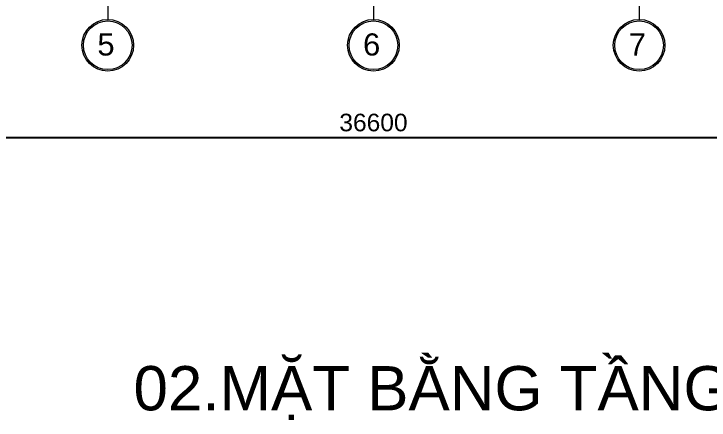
# Model space of a CAD drawing. Header units: millimetres. Extents: x -20510 to 108935, y -243239 to 20306.
# Drawn here: x 13978 to 23398, y -43432 to -37925 of the extents above; entities that cross this region are included whole.
import ezdxf
from ezdxf.enums import TextEntityAlignment as Align

# ---------------------------------------------------------------- set-up
doc = ezdxf.new("R2010")
doc.units = ezdxf.units.MM
doc.linetypes.add('Hidden', pattern=[714.375, 476.25, -238.125])
for name, color, linetype, lineweight in [('A-ANNO-DIMS', 1, 'Continuous', 9), ('S-GRID', 1, 'Continuous', 9), ('S-GRID-IDEN', 1, 'Continuous', 9)]:
    doc.layers.add(name, color=color, linetype=linetype, lineweight=lineweight)
doc.styles.add('Arial_2', font='arial.ttf', dxfattribs={"height": 300})
doc.styles.add('Arial_5', font='arial.ttf', dxfattribs={"height": 238.125})
doc.styles.add('UNICODE_TITLE', font='arial.ttf')
doc.dimstyles.new('SecretInternalLinAngDimStyle5p4736185', dxfattribs={"dimscale": 304.8, "dimtxt": 242.94927, "dimasz": 0.130208, "dimexe": 0.656168, "dimexo": 0.0625, "dimgap": 0.260417, "dimtad": 1, "dimdec": 0, "dimrnd": 100, "dimzin": 0, "dimdsep": 46, "dimtxsty": 'Arial_5', "dimblk1": 'OBLIQUE', "dimblk2": 'OBLIQUE', "dimsah": 1, "dimcen": 0.09, "dimdle": 0.492126, "dimazin": 0, "dimtfac": 1, "dimtdec": 4, "dimtix": 1, "dimtmove": 0, "dimatfit": 3, "dimfxl": 2.624672, "dimfxlon": 1, "dimtvp": 1, "dimtolj": 1, "dimtzin": 0, "dimarcsym": 2})

# ---------------------------------------------------------------- blocks, each defined once
blk = doc.blocks.new('Grid - TRUC  D1-102336-02_MẶT BẰNG TẦNG 2')
at = {"layer": 'S-GRID-IDEN'}
for radius in [3.5, 3.3]:
    blk.add_circle((0, 0), radius, dxfattribs=at)
blk = doc.blocks.new('_Oblique')
at = {"color": 0, "linetype": 'ByBlock', "lineweight": -2}
blk.add_line((-0.5, -0.5), (0.5, 0.5), dxfattribs=at)
blk = doc.blocks.new('DIMBLOCK1-02_MẶT BẰNG TẦNG 2')
at = {"layer": 'A-ANNO-DIMS', "color": 0, "lineweight": -2, "transparency": 16777216}
for p, q in [((550, -38819.1), (550, -39800)), ((37150, -38819.1), (37150, -39800)), ((400, -39600), (37300, -39600))]:
    blk.add_line(p, q, dxfattribs=at)
at = {"layer": 'Defpoints', "color": 0, "transparency": 16777216}
for p in [(550, -38800), (37150, -38800), (37150, -39600)]:
    blk.add_point(p, dxfattribs=at)
at = {"layer": 'A-ANNO-DIMS', "color": 0, "lineweight": -2, "transparency": 16777216, "xscale": 39.6875, "yscale": 39.6875, "zscale": 39.6875, "rotation": 180}
blk.add_blockref('_Oblique', (550, -39600), dxfattribs=at)
at = {"layer": 'A-ANNO-DIMS', "color": 0, "lineweight": -2, "transparency": 16777216, "xscale": 39.6875, "yscale": 39.6875, "zscale": 39.6875}
blk.add_blockref('_Oblique', (37150, -39600), dxfattribs=at)
at = {"layer": 'A-ANNO-DIMS', "color": 0, "transparency": 16777216, "insert": (18850, -39399), "char_height": 238.12, "width": 1098.878, "attachment_point": 5, "style": 'Arial_5'}
blk.add_mtext('\\A1;36600', dxfattribs=at)

msp = doc.modelspace()

# ---------------------------------------------------------------- linework, layer by layer
at = {"layer": 'S-GRID', "linetype": 'Hidden'}
for p, q in [((15250, -17000), (15250, -38000)), ((18850, -17000), (18850, -38000)), ((22450, -17000), (22450, -38000))]:
    msp.add_line(p, q, dxfattribs=at)

# ---------------------------------------------------------------- block references
at = {"layer": 'S-GRID-IDEN', "xscale": 99.99999999999991, "yscale": 99.99999999999991, "zscale": 99.99999999999991, "rotation": 180}
for p in [(15250, -38350), (18850, -38350), (22450, -38350)]:
    msp.add_blockref('Grid - TRUC  D1-102336-02_MẶT BẰNG TẦNG 2', p, dxfattribs=at)

# ---------------------------------------------------------------- texts
at = {"style": 'UNICODE_TITLE'}
msp.add_text('02.MẶT BẰNG TẦNG 2', height=600, dxfattribs=at).set_placement((20000, -43000), align=Align.MIDDLE_CENTER)

# ---------------------------------------------------------------- dimensions: what is measured, and where the dimension line sits
at = {"layer": 'A-ANNO-DIMS'}
dim = msp.add_linear_dim(base=(37150, -39600), p1=(550, -38800), p2=(37150, -38800), dimstyle='SecretInternalLinAngDimStyle5p4736185', override={"dimpost": '<>', "dimfxl": 36600}, dxfattribs=at)
dim.commit()
dim.dimension.update_dxf_attribs({"geometry": 'DIMBLOCK1-02_MẶT BẰNG TẦNG 2', "text_midpoint": (18850, -39399)})

# ---------------------------------------------------------------- next in the draw order: texts
at = {"layer": 'S-GRID-IDEN', "char_height": 300, "width": 288.607, "attachment_point": 1, "style": 'Arial_2', "bg_fill": 3, "box_fill_scale": 1.25, "bg_fill_color": 9, "bg_fill_true_color": 13158600, "bg_fill_transparency": 0}
for s, insert in [('5', (15109.2, -38189.2)), ('6', (18709.2, -38189.2)), ('7', (22309.2, -38189.2))]:
    msp.add_mtext(s, dxfattribs=dict(at, insert=insert))

doc.saveas('drawing.dxf')
